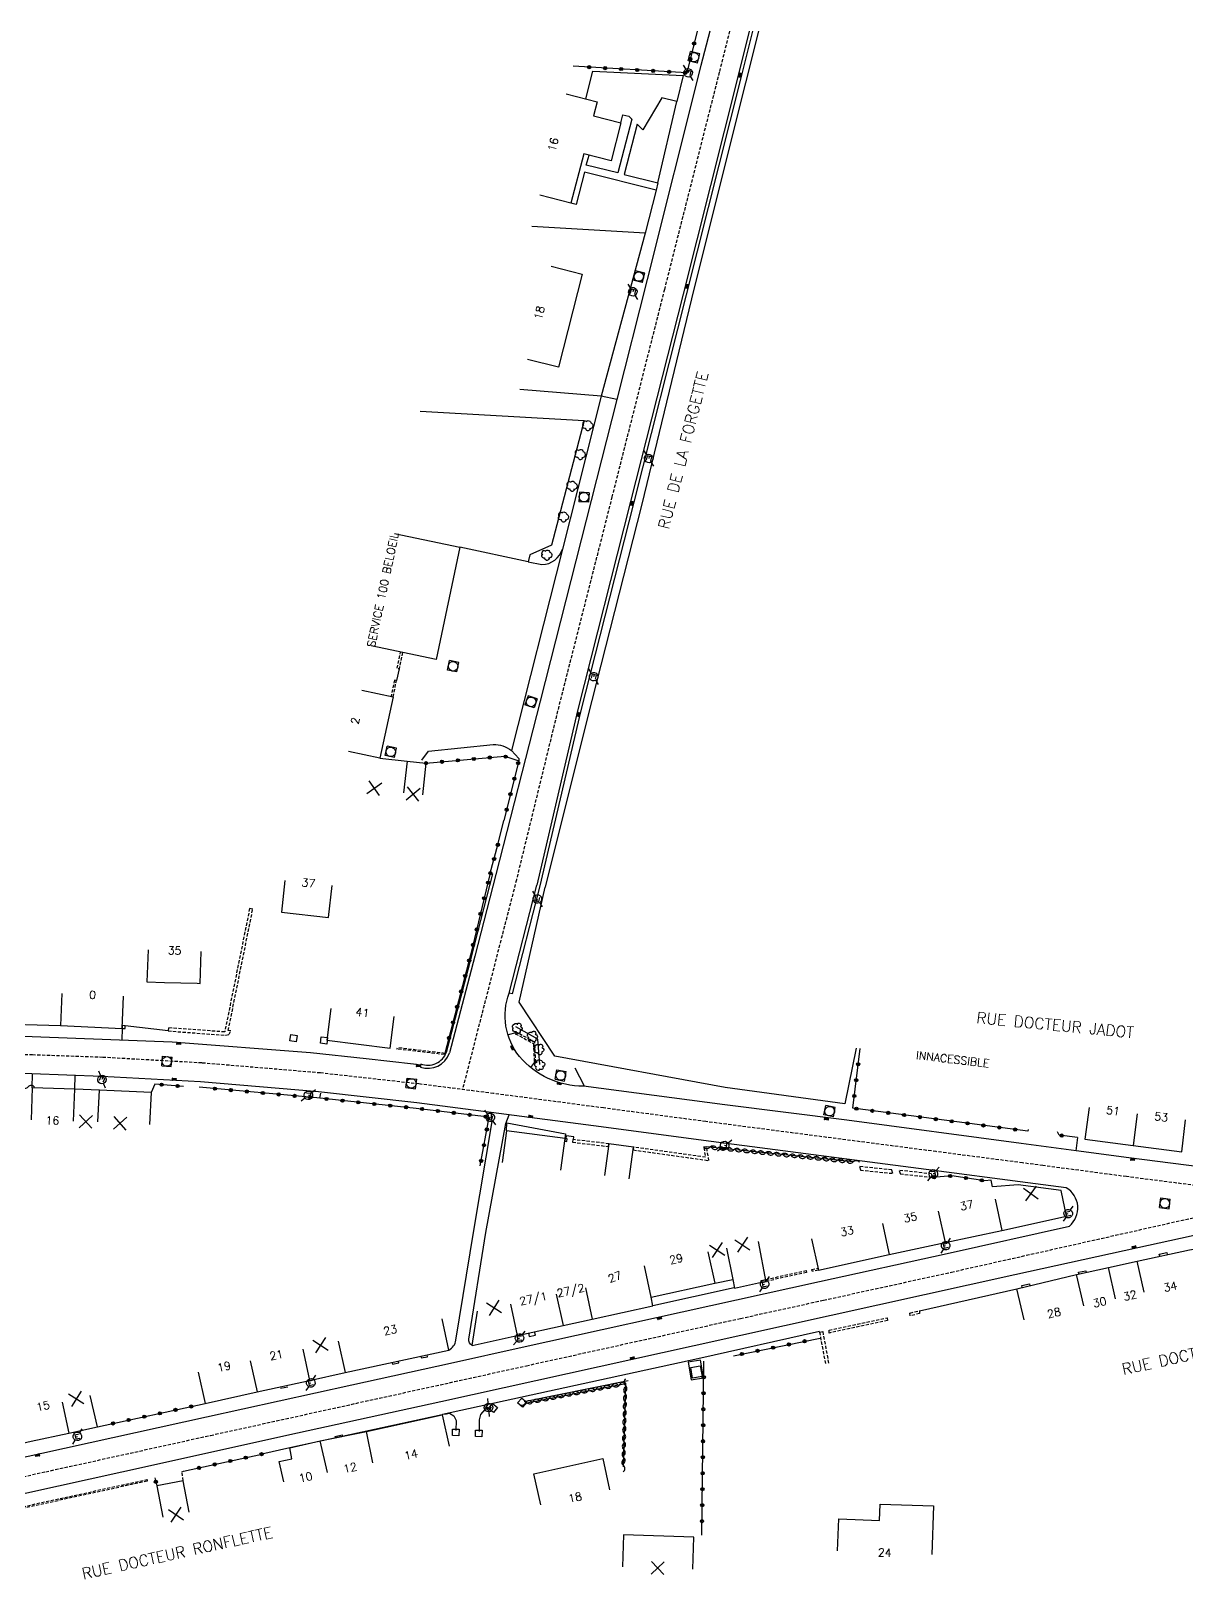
# Model space of a CAD drawing. Header units: millimetres. Extents: x 104999 to 106000, y 137000 to 138000.
# Drawn here: x 105219.7 to 105400.2, y 137757.1 to 138000 of the extents above; entities that cross this region are included whole.
import ezdxf
from ezdxf.enums import TextEntityAlignment as Align

# ---------------------------------------------------------------- set-up
doc = ezdxf.new("R2010")
doc.units = ezdxf.units.MM
doc.linetypes.add('DASHED', pattern=[0.75, 0.5, -0.25])
doc.layers.get('0').update_dxf_attribs({"linetype": 'CONTINUOUS'})
for name, color, linetype in [('W0001', 6, 'DASHED'), ('W0008', 7, 'CONTINUOUS'), ('W0100', 7, 'CONTINUOUS'), ('W0112', 1, 'DASHED'), ('W0300', 7, 'CONTINUOUS'), ('W0302', 3, 'CONTINUOUS'), ('W0310', 3, 'CONTINUOUS'), ('W0322', 7, 'CONTINUOUS'), ('W0330', 7, 'CONTINUOUS'), ('W0334', 7, 'CONTINUOUS'), ('W0400', 7, 'CONTINUOUS'), ('W0420', 7, 'CONTINUOUS'), ('W0471', 7, 'CONTINUOUS'), ('W0984', 7, 'CONTINUOUS'), ('W0989', 7, 'CONTINUOUS'), ('W0991', 7, 'CONTINUOUS'), ('W1102', 7, 'CONTINUOUS')]:
    doc.layers.add(name, color=color, linetype=linetype)
doc.styles.get("Standard").update_dxf_attribs({"font": 'romans.shx', "width": 0.85})

# ---------------------------------------------------------------- blocks, each defined once
blk = doc.blocks.new('t991o')
at = {"color": 0, "linetype": 'Continuous'}
for p, q in [((-1, 1), (1, -1)), ((-1, -1), (1, 1))]:
    blk.add_line(p, q, dxfattribs=at)
blk = doc.blocks.new('T400')
for p, q in [((-0.15, 0.3), (0.15, 0.3)), ((-0.15, -0.25), (-0.15, 0.3)), ((-0.15, 0.15), (0.15, 0.15)), ((-0.15, 0), (0.15, 0)), ((0.15, 0.3), (0.15, -0.25)), ((-0.15, -0.15), (0.15, -0.15)), ((-0.15, -0.25), (-0.15, -0.3)), ((-0.15, -0.3), (0.15, -0.3)), ((0.15, -0.3), (0.15, -0.25))]:
    blk.add_line(p, q)
blk = doc.blocks.new('T471')
for p, q in [((-0.333334, 0.333334), (-0.333334, -0.333334)), ((-0.333334, 0.333334), (0.333334, 0.333334)), ((-0.333334, 0), (0, 0)), ((0.500001, 0.500001), (1.000002, 1.000002)), ((-0.500001, -0.500001), (-1.000002, -1.000002)), ((-0.333334, -0.333334), (0.333334, -0.333334))]:
    blk.add_line(p, q)
blk.add_ellipse((0, 0), major_axis=(0.471405, 0.471405), ratio=1, start_param=5.4977871438, end_param=11.780972451)
blk = doc.blocks.new('t112o')
at = {"color": 0, "linetype": 'Continuous'}
for p, q in [((-0.5, 0.5), (0.5, 0.5)), ((-0.5, -0.5), (-0.5, 0.5)), ((0.5, 0.5), (0.5, -0.5)), ((0.5, -0.5), (-0.5, -0.5))]:
    blk.add_line(p, q, dxfattribs=at)
blk = doc.blocks.new('T420')
for p, q in [((0.75, 0.75), (-0.75, 0.75)), ((-0.75, 0.75), (-0.75, -0.75)), ((0.75, 0.75), (0.75, -0.75)), ((0.75, -0.75), (-0.75, -0.75))]:
    blk.add_line(p, q)
blk.add_ellipse((0, 0), major_axis=(-0.53, 0.53), ratio=1, start_param=3.926991, end_param=10.210176)
blk = doc.blocks.new('T300')
for p, q in [((-0.8, 0.51), (-0.86, 0.34)), ((-0.86, 0.34), (-0.86, 0.17)), ((-0.86, 0.17), (-0.74, 0.06)), ((-0.69, 0.63), (-0.8, 0.51)), ((-0.8, -0.06), (-0.74, 0.06)), ((-0.74, 0.06), (-0.69, 0.11)), ((-0.57, 0.69), (-0.69, 0.63)), ((-0.46, 0.69), (-0.57, 0.69)), ((-0.29, 0.63), (-0.46, 0.69)), ((-0.29, 0.63), (-0.17, 0.74)), ((-0.23, 0.57), (-0.29, 0.63)), ((-0.17, 0.74), (-0.06, 0.8)), ((-0.06, 0.8), (0.06, 0.8)), ((0.06, 0.8), (0.23, 0.74)), ((0.23, 0.74), (0.34, 0.63)), ((0.34, 0.63), (0.4, 0.51)), ((0.46, 0.46), (0.34, 0.46)), ((0.4, 0.51), (0.4, 0.46)), ((0.57, 0.4), (0.46, 0.46)), ((0.57, 0.4), (0.69, 0.29)), ((0.69, 0.29), (0.74, 0.17)), ((0.74, 0.06), (0.69, -0.17)), ((0.74, 0.17), (0.74, 0.06)), ((-0.8, -0.17), (-0.8, -0.06)), ((-0.8, -0.23), (-0.8, -0.17)), ((-0.74, -0.34), (-0.8, -0.23)), ((-0.69, -0.4), (-0.74, -0.34)), ((-0.51, -0.46), (-0.69, -0.4)), ((-0.4, -0.46), (-0.51, -0.46)), ((-0.4, -0.46), (-0.34, -0.46)), ((-0.34, -0.46), (-0.34, -0.4)), ((-0.34, -0.51), (-0.34, -0.46)), ((-0.29, -0.63), (-0.34, -0.51)), ((-0.17, -0.74), (-0.29, -0.63)), ((-0.06, -0.8), (-0.17, -0.74)), ((0.06, -0.8), (-0.06, -0.8)), ((0.17, -0.74), (0.06, -0.8)), ((0.23, -0.69), (0.17, -0.74)), ((0.29, -0.46), (0.23, -0.46)), ((0.29, -0.63), (0.23, -0.69)), ((0.46, -0.4), (0.29, -0.46)), ((0.34, -0.51), (0.29, -0.63)), ((0.34, -0.51), (0.34, -0.46)), ((0.57, -0.34), (0.46, -0.4)), ((0.63, -0.29), (0.57, -0.34)), ((0.69, -0.17), (0.63, -0.29))]:
    blk.add_line(p, q)
blk = doc.blocks.new('t310o')
at = {"color": 0, "linetype": 'Continuous'}
for centre, start, end in [((-0.5, 0.38), 216.8699, 323.1304), ((0.5, -0.37), 36.8699, 143.1303)]:
    blk.add_arc(centre, 0.625, start, end, dxfattribs=at)
blk = doc.blocks.new('t322o')
at = {"color": 0, "linetype": 'Continuous'}
for radius in [0.25, 0.15]:
    blk.add_circle((0, 0), radius, dxfattribs=at)

msp = doc.modelspace()

# ---------------------------------------------------------------- linework, layer by layer
at = {"layer": 'W0001'}
msp.add_lwpolyline([(105328.77, 138000), (105327.15, 137993.56), (105318.59, 137959.65), (105310.4, 137927.24), (105302.09, 137894.52), (105295.47, 137867.41)], dxfattribs=at)
at = {"layer": 'W0001', "flags": 128}
msp.add_lwpolyline([(105295.47, 137867.41), (105287.04, 137834.64)], dxfattribs=at)
at = {"layer": 'W0001'}
for points in [[(105432, 137816.34), (105415.72, 137817.84), (105390.75, 137821.03), (105377.71, 137822.76), (105374.54, 137823.18), (105361.05, 137824.94), (105325.06, 137829.63), (105309.1, 137831.76), (105291.9, 137834.02), (105280.25, 137835.51), (105264.84, 137837.23), (105246.33, 137838.79), (105230.87, 137839.66), (105219.91, 137840.04), (105167.15, 137841.86), (105149.22, 137842.46), (105130.6, 137841.74, 0.314611)], [(105144.04, 137757.95), (105176.69, 137764.95), (105200.84, 137770.27), (105221.97, 137774.93), (105247.71, 137780.61), (105270.39, 137785.61), (105285.81, 137789.01), (105297.03, 137791.49), (105330.48, 137798.88), (105343.46, 137801.73), (105363.41, 137806.11), (105415.62, 137817.85, 0.591837)]]:
    msp.add_lwpolyline(points, format="xyb", dxfattribs=at)
at = {"layer": 'W0008'}
for points in [[(105173.31, 138000), (105172.44, 137997.22), (105161.14, 137961.32), (105152.7, 137934.53), (105143.98, 137906.81), (105139.46, 137892.41), (105137.43, 137884.01), (105136.37, 137867.54), (105136.06, 137854.41), (105136.34, 137853.38), (105136.91, 137852.44), (105140.6, 137847.68), (105142.68, 137846.23), (105147.32, 137845.51), (105173.59, 137844.62), (105193.14, 137843.95), (105193.78, 137843.93), (105241.71, 137842.08), (105263.3, 137840.43), (105272.01, 137839.48), (105279.39, 137838.64), (105280.49, 137838.5), (105280.47, 137838.14, 0.412931), (105285.02, 137840.35, 0.412931)], [(105419.52, 137820.62), (105415.98, 137820.79), (105391.12, 137823.96), (105382.91, 137825.06), (105374.31, 137826.21), (105347.09, 137829.83), (105328.03, 137832.27), (105305.96, 137835.16, -0.221148), (105295.96, 137839.8, -0.264041), (105294.34, 137849.72), (105298.65, 137866.59)], [(105200.2, 137773.17), (105221.33, 137777.84), (105247.07, 137783.52), (105269.75, 137788.51), (105285.17, 137791.91), (105296.39, 137794.39), (105329.84, 137801.78), (105342.82, 137804.64), (105362.76, 137809.02), (105381.84, 137813.31, 0.517133), (105381.37, 137819.29), (105374.15, 137820.23), (105360.67, 137821.99), (105324.67, 137826.68), (105308.71, 137828.81), (105291.52, 137831.07), (105279.9, 137832.55), (105264.55, 137834.26), (105246.12, 137835.83), (105230.74, 137836.69), (105219.8, 137837.07), (105167.05, 137838.89)], [(105284.93, 137793.93, 0.220499), (105286.03, 137795.46), (105288.81, 137812.62), (105291.71, 137829.67, -0.013685), (105291.52, 137831.07)], [(105288.54, 137794.67, -0.273406), (105288.02, 137795.65), (105290.72, 137812.29), (105293.83, 137829.31), (105294.34, 137830.7)], [(105153.03, 137757.09), (105165.64, 137759.87), (105199.18, 137767.27), (105238.8, 137776.01), (105259.62, 137780.65), (105283.68, 137785.91), (105323.22, 137794.63), (105373.35, 137805.76), (105392.53, 137809.97), (105400.85, 137811.79, -0.065571), (105417.97, 137813.82), (105431.96, 137812.66)]]:
    msp.add_lwpolyline(points, format="xyb", dxfattribs=at)
for points in [[(105325.66, 138000), (105324.28, 137994.63), (105315.88, 137961.17), (105311.15, 137942.43), (105299.17, 137895.3), (105292.28, 137868.21)], [(105331.85, 138000), (105330.05, 137992.83), (105321.5, 137958.92), (105313.31, 137926.5), (105305, 137893.79), (105298.65, 137866.59)], [(105292.28, 137868.21), (105288.99, 137855.45), (105285.02, 137840.35)]]:
    msp.add_lwpolyline(points, dxfattribs=at)
at = {"layer": 'W0100'}
for p, q in [((105219.85, 137834.93), (105219.68, 137829.93)), ((105238.41, 137834.18), (105238.17, 137829.18)), ((105334.46, 137804.52), (105333.28, 137810.91)), ((105288.54, 137794.67), (105289.42, 137799.99))]:
    msp.add_line(p, q, dxfattribs=at)
for points in [[(105303.24, 137990.2), (105308.08, 137988.95), (105307.52, 137986.78), (105311.8, 137985.68), (105310.27, 137979.75), (105305.99, 137980.85), (105303.99, 137973.11), (105299.15, 137974.36)], [(105300.9, 137963.27), (105305.74, 137962.04), (105302.06, 137947.48), (105297.21, 137948.71)], [(105276.45, 137921.5), (105286.65, 137919.35), (105282.96, 137901.8), (105272.76, 137903.94)], [(105271.31, 137897.04), (105276.2, 137895.99), (105274.15, 137886.42), (105278.41, 137885.94), (105281.34, 137885.63), (105280.82, 137880.66)], [(105259.31, 137867.31), (105258.77, 137862.34), (105266.14, 137861.54), (105266.68, 137866.51)], [(105237.95, 137856.49), (105237.74, 137851.49), (105240.52, 137851.37), (105245.63, 137851.25), (105246.05, 137851.23), (105246.22, 137856.23)], [(105213.24, 137844.98), (105224.24, 137844.62), (105233.87, 137844.2), (105234.09, 137849.2)], [(105266.47, 137847.29), (105265.84, 137842.33), (105275.75, 137841.08), (105276.38, 137846.04)], [(105238.41, 137834.18), (105230.34, 137834.56), (105226.49, 137834.7), (105219.85, 137834.93)], [(105384.93, 137831.84), (105384.26, 137826.88), (105391.8, 137825.87), (105399.39, 137824.93), (105400, 137829.9)], [(105302.43, 137822.04), (105303.08, 137827), (105293.95, 137828.2), (105293.23, 137823.25)], [(105313.09, 137820.68), (105313.78, 137825.63), (105309.92, 137826.17), (105309.23, 137821.21)], [(105341.57, 137811.31), (105342.64, 137806.42), (105353.7, 137808.84), (105362.42, 137810.72), (105371.32, 137812.62), (105381.41, 137814.86), (105380.57, 137818.84), (105373.85, 137819.75), (105369.82, 137819.44)], [(105374.79, 137798.64), (105373.63, 137803.5), (105382.94, 137805.73), (105387.98, 137806.84), (105392.45, 137807.85), (105400.62, 137809.62), (105409.75, 137811.12), (105418.08, 137812.02), (105421.8, 137811.1), (105429.59, 137810.13), (105428.97, 137805.16)], [(105288.54, 137794.67), (105295.61, 137796.23), (105295.62, 137796.23), (105302.76, 137797.77), (105307.32, 137798.77), (105316.79, 137800.86), (105316.54, 137802.21), (105326.45, 137804.37), (105329.29, 137804.97), (105329.54, 137803.61), (105333.78, 137804.52)], [(105245.74, 137790.46), (105246.83, 137785.58), (105254.96, 137787.39), (105263.17, 137789.2), (105268.74, 137790.43), (105284.93, 137793.93), (105283.87, 137798.82)], [(105190, 137778.26), (105191.05, 137773.38), (105200.1, 137775.33), (105208.61, 137777.22), (105213.36, 137778.23), (105219.65, 137779.69), (105225.56, 137780.93), (105230.02, 137781.94), (105228.91, 137786.82)], [(105259.13, 137773.33), (105258.42, 137776.52), (105260.41, 137776.96), (105260.06, 137778.65), (105264.81, 137779.74), (105272.06, 137781.21), (105283.9, 137783.81), (105284.98, 137778.92)], [(105299.27, 137769.74), (105298.2, 137774.62), (105308.95, 137776.98), (105310.02, 137772.09)], [(105244.34, 137768.62), (105243.41, 137773.53), (105239.29, 137772.75), (105240.22, 137767.84)], [(105345.63, 137762.56), (105345.81, 137767.55), (105352.18, 137767.32), (105352.27, 137769.88), (105360.64, 137769.58), (105360.36, 137762.02)], [(105323.04, 137759.7), (105323.2, 137764.69), (105312.19, 137765.06), (105312.02, 137760.06)]]:
    msp.add_lwpolyline(points, dxfattribs=at)
msp.add_lwpolyline([(105324.47, 137789.81), (105322.99, 137789.56), (105322.72, 137791.22), (105324.19, 137791.46)], close=True, dxfattribs=at)
at = {"layer": 'W0112'}
for p in [(105276.8, 137840.97), (105284.31, 137840.29)]:
    msp.add_line(p, (105276.89, 137841.16), dxfattribs=at)
at = {"layer": 'W0112', "flags": 128}
msp.add_lwpolyline([(105277.68, 137902.91), (105277.14, 137900.34), (105276.84, 137900.4), (105277.38, 137902.97)], dxfattribs=at)
at = {"layer": 'W0112'}
for points in [[(105276.2, 137895.99), (105276.74, 137898.56), (105276.44, 137898.62), (105275.91, 137896.06)], [(105284.31, 137840.29), (105284.22, 137840.1), (105276.8, 137840.97)], [(105343.78, 137791.82), (105342.87, 137796.74), (105343.32, 137796.82), (105344.23, 137791.9)], [(105243.41, 137773.53), (105243.22, 137774.91), (105243.45, 137775)]]:
    msp.add_lwpolyline(points, dxfattribs=at)
for points in [[(105241.12, 137844.29), (105241.08, 137843.79), (105250.07, 137843.12), (105250.62, 137843.27), (105250.85, 137843.79), (105250.46, 137843.85), (105254.29, 137862.83), (105253.8, 137862.93), (105249.91, 137843.63)], [(105233.87, 137844.2), (105234.36, 137844.16), (105234.37, 137844.59), (105233.88, 137844.63)], [(105295.3, 137843.36), (105298.14, 137841.83), (105298.24, 137839.01), (105298.37, 137838.9), (105298.48, 137838.86), (105298.36, 137842.03), (105295.44, 137843.61)], [(105303.02, 137826.57), (105303.36, 137826.53), (105303.42, 137826.95), (105303.08, 137827)], [(105304.24, 137826.4), (105309.86, 137825.74), (105309.92, 137826.17), (105304.3, 137826.83)], [(105313.72, 137825.2), (105325.54, 137823.54), (105325.17, 137825.68), (105324.75, 137825.56), (105325.01, 137824.05), (105313.78, 137825.63)], [(105349.21, 137822.06), (105354.25, 137821.54), (105354.11, 137822.08), (105349.07, 137822.6)], [(105355.42, 137821.47), (105360.47, 137820.92), (105360.33, 137821.46), (105355.28, 137822.01)], [(105333.72, 137804.82), (105340.75, 137806.35), (105340.81, 137806.05), (105333.78, 137804.52)], [(105342.64, 137806.42), (105341.66, 137806.24), (105341.61, 137806.53), (105342.58, 137806.72)], [(105353.45, 137798.54), (105344.34, 137796.6), (105344.31, 137797.03), (105353.41, 137798.96)], [(105358.46, 137799.63), (105356.97, 137799.29), (105356.94, 137799.72), (105358.43, 137800.06)], [(105216.89, 137769.14), (105237.79, 137773.71), (105237.79, 137773.45), (105216.89, 137768.88)]]:
    msp.add_lwpolyline(points, close=True, dxfattribs=at)
at = {"layer": 'W0302'}
msp.add_lwpolyline([(105299.13, 137838.54), (105298.81, 137842.52), (105295.36, 137844.45)], dxfattribs=at)
at = {"layer": 'W0310'}
for points in [[(105348.08, 137823.33), (105325.17, 137825.68)], [(105296.86, 137785.65), (105312.49, 137788.72), (105312.17, 137775.69)]]:
    msp.add_lwpolyline(points, dxfattribs=at)
at = {"layer": 'W0322'}
for points in [[(105323.7, 138000), (105322.1, 137993.47), (105304.35, 137994.51)], [(105281.34, 137885.63), (105293.64, 137886.7), (105295.83, 137885.97), (105293.52, 137876.65)], [(105291.39, 137868.44), (105288.32, 137855.65), (105284.31, 137840.29)], [(105375.43, 137828.4), (105375.35, 137828.12), (105348.02, 137831.71), (105349.15, 137841.06)], [(105243.47, 137835.12), (105239.01, 137835.49), (105238.41, 137834.18)], [(105289.83, 137822.72), (105291.21, 137830.32), (105279.81, 137831.7), (105264.3, 137833.32), (105245.9, 137835)], [(105383.13, 137827.17), (105380.23, 137827.5), (105379.98, 137828.01)], [(105369.82, 137819.44), (105369.61, 137820.46), (105368.62, 137820.38), (105363.48, 137821.15), (105360.47, 137820.92)], [(105329.36, 137793.04), (105342.93, 137795.82)], [(105324.45, 137765.01), (105324.77, 137792.19)], [(105230.02, 137781.94), (105246.83, 137785.58)], [(105243.45, 137775), (105255.7, 137777.68)], [(105239.01, 137773.97), (105239.29, 137772.75)]]:
    msp.add_lwpolyline(points, dxfattribs=at)
at = {"layer": 'W0322', "flags": 128}
msp.add_lwpolyline([(105291.39, 137868.44), (105292.58, 137872.88)], dxfattribs=at)
at = {"layer": 'W0330'}
for points in [[(105333.28, 138000), (105331.27, 137991.92), (105323.21, 137959.66), (105315.04, 137926.07), (105306.53, 137892.56), (105299.97, 137866.26)], [(105317.28, 137975.17), (105315.58, 137968.41), (105308.72, 137942.98), (105296.02, 137944.02)], [(105315.58, 137968.41), (105297.9, 137969.49)], [(105348.55, 137841.11), (105346.76, 137832.43), (105328.08, 137834.98), (105301.49, 137839.84), (105295.89, 137848.29), (105299.97, 137866.26)]]:
    msp.add_lwpolyline(points, dxfattribs=at)
at = {"layer": 'W0330', "flags": 128}
msp.add_lwpolyline([(105317.57, 137976.27), (105320.55, 137988.99)], dxfattribs=at)
at = {"layer": 'W0334'}
for points in [[(105332.37, 138000), (105330.54, 137992.71), (105321.99, 137958.8), (105313.8, 137926.38), (105305.48, 137893.66), (105299.13, 137866.47)], [(105306.33, 137989.4), (105307.4, 137993.74), (105321.53, 137993.04), (105320.55, 137988.99), (105318.19, 137989.57), (105315.2, 137984.59), (105314.32, 137985.45), (105312.29, 137977.6), (105317.57, 137976.27), (105317.28, 137975.17), (105306.12, 137977.98), (105304.81, 137972.91), (105303.99, 137973.11)], [(105311.8, 137985.68), (105312.09, 137986.93), (105313.05, 137986.7), (105313.5, 137986.25), (105311.34, 137977.84), (105306.39, 137979.08), (105306.82, 137980.64)], [(105311.15, 137942.43), (105308.72, 137942.98), (105302.69, 137919.08), (105294.69, 137887.6), (105295.83, 137886.35), (105295.83, 137885.97)], [(105277.14, 137900.34), (105276.74, 137898.56)], [(105292.58, 137872.88), (105293.52, 137876.65)], [(105299.13, 137866.47), (105294.82, 137849.59), (105294.34, 137849.71)], [(105233.88, 137844.19), (105233.82, 137842.39)], [(105241.08, 137843.79), (105234.37, 137844.59)], [(105295.38, 137843.5), (105294.16, 137843.17)], [(105219.85, 137834.93), (105219.87, 137837.07)], [(105226.5, 137834.7), (105226.55, 137836.83)], [(105297.7, 137838.09), (105298.37, 137838.9)], [(105306.11, 137835.14), (105304.66, 137838)], [(105264.79, 137833.27), (105264.94, 137834.07)], [(105293.95, 137828.2), (105293.99, 137829.44), (105303.15, 137827.73), (105303.05, 137827)], [(105304.37, 137826.82), (105304.42, 137827.25), (105303.26, 137827.39), (105303.2, 137826.98)], [(105383.13, 137827.17), (105382.85, 137825.06)], [(105395.95, 137808.61), (105395.88, 137808.93), (105397.08, 137809.16), (105397.14, 137808.86)], [(105383.34, 137805.82), (105383.28, 137806.08), (105384.4, 137806.33), (105384.46, 137806.06)], [(105316.8, 137800.92), (105329.49, 137803.69)], [(105358.43, 137800.06), (105373.63, 137803.5)], [(105374.48, 137803.7), (105374.4, 137804.01), (105375.6, 137804.29), (105375.67, 137803.99)], [(105283.91, 137783.91), (105323.8, 137792.62), (105342.83, 137796.88)], [(105297.36, 137796.61), (105297.48, 137796.04), (105298.44, 137796.25), (105298.31, 137796.81)], [(105280.56, 137792.99), (105280.62, 137792.71), (105281.59, 137792.9), (105281.53, 137793.2)], [(105276.05, 137792.01), (105276.11, 137791.72), (105277.11, 137791.94), (105277.05, 137792.23)], [(105296.67, 137785.92), (105312.91, 137789.19)], [(105259.77, 137788.16), (105258.62, 137787.91)], [(105283.9, 137783.81), (105260.06, 137778.65), (105255.7, 137777.68)], [(105284.3, 137783.94), (105285.02, 137784.08), (105285.71, 137783.66), (105286.04, 137782.91), (105285.99, 137781.35)], [(105289.7, 137781.19), (105289.73, 137783.04), (105289.94, 137783.87), (105290.94, 137785.07)], [(105267.21, 137780.23), (105267.17, 137780.43), (105268.27, 137780.67), (105268.31, 137780.45)]]:
    msp.add_lwpolyline(points, dxfattribs=at)
for points in [[(105280.46, 137940.6), (105306.06, 137939.16), (105300.93, 137919.71), (105297.55, 137918.16), (105297.31, 137917.08), (105299.45, 137916.66, 0.324134), (105302.69, 137919.08)], [(105280.68, 137886.08), (105281.75, 137887.48), (105291.86, 137888.53, -0.174351), (105294.69, 137887.6)], [(105280.51, 137838.64, 0.425117), (105284.53, 137840.48), (105288.51, 137855.58), (105291.8, 137868.33)]]:
    msp.add_lwpolyline(points, format="xyb", dxfattribs=at)
at = {"layer": 'W0334', "flags": 128}
msp.add_lwpolyline([(105297.31, 137917.08), (105286.65, 137919.35)], dxfattribs=at)
at = {"layer": 'W0334'}
msp.add_lwpolyline([(105324.24, 137792.36), (105322.31, 137792.02), (105322.79, 137789.28), (105324.72, 137789.62)], close=True, dxfattribs=at)
at = {"layer": 'W1102'}
for p, q in [((105224.45, 137849.62), (105224.24, 137844.62)), ((105226.31, 137829.7), (105226.49, 137834.7)), ((105230.11, 137829.57), (105230.34, 137834.56)), ((105392.41, 137830.83), (105391.8, 137825.87)), ((105370.28, 137817.51), (105371.32, 137812.62)), ((105361.37, 137815.61), (105362.42, 137810.72)), ((105352.64, 137813.73), (105353.7, 137808.84)), ((105325.38, 137809.26), (105326.45, 137804.37)), ((105328.27, 137809.86), (105329.29, 137804.97)), ((105393.55, 137802.97), (105392.45, 137807.85)), ((105316.54, 137802.21), (105315.48, 137807.09)), ((105384.11, 137800.87), (105382.94, 137805.73)), ((105389.06, 137801.96), (105387.98, 137806.84)), ((105306.25, 137803.65), (105307.32, 137798.77)), ((105294.53, 137801.11), (105295.61, 137796.23)), ((105301.7, 137802.66), (105302.76, 137797.77)), ((105262.1, 137794.08), (105263.17, 137789.2)), ((105267.65, 137795.31), (105268.74, 137790.43)), ((105253.88, 137792.27), (105254.96, 137787.39)), ((105224.53, 137785.82), (105225.56, 137780.93)), ((105273.05, 137776.31), (105272.06, 137781.21)), ((105265.94, 137774.81), (105264.81, 137779.74))]:
    msp.add_line(p, q, dxfattribs=at)
at = {"layer": 'W1102', "flags": 128}
for points in [[(105274.15, 137886.42), (105269.26, 137887.46)], [(105278.41, 137885.94), (105277.85, 137880.97)]]:
    msp.add_lwpolyline(points, dxfattribs=at)

# ---------------------------------------------------------------- block references
at = {"layer": 'W0112'}
for p, rotation in [((105260.66, 137842.67), 172.803456930772), ((105265.42, 137842.31), 172.803456930772), ((105296.37, 137785.74), 50.1314711845943), ((105291.81, 137784.88), 50.1314711845943), ((105286, 137781.07), 268.497851736935), ((105289.59, 137780.91), 268.497851736935)]:
    msp.add_blockref('t112o', p, dxfattribs=dict(at, rotation=rotation))
at = {"layer": 'W0300'}
for p, rotation in [((105306.67, 137938.34), 356.7809797434777), ((105305.48, 137933.83), 356.7809797434777), ((105304.21, 137928.88), 356.7809797434777), ((105302.87, 137924.07), 356.7809797434777), ((105300.26, 137918.11), 356.7809797434777), ((105295.57, 137844.33), 139.796454791421), ((105297.93, 137843.01), 150.904067915184), ((105298.95, 137841.03), 139.796454791421), ((105299.13, 137838.54), 94.59904328076149)]:
    msp.add_blockref('T300', p, dxfattribs=dict(at, rotation=rotation))
at = {"layer": 'W0310'}
for p, rotation in [((105219.2, 137835.06), 178.033831675924), ((105325.7, 137825.62), 174.14835775097), ((105326.94, 137825.49), 174.14835775097), ((105328.19, 137825.37), 174.14835775097), ((105329.43, 137825.24), 174.14835775097), ((105330.67, 137825.11), 174.14835775097), ((105331.92, 137824.98), 174.14835775097), ((105333.16, 137824.86), 174.14835775097), ((105334.4, 137824.73), 174.14835775097), ((105335.65, 137824.6), 174.14835775097), ((105336.89, 137824.47), 174.14835775097), ((105338.13, 137824.35), 174.14835775097), ((105339.38, 137824.22), 174.14835775097), ((105340.62, 137824.09), 174.14835775097), ((105341.86, 137823.96), 174.14835775097), ((105343.11, 137823.84), 174.14835775097), ((105344.35, 137823.71), 174.14835775097), ((105345.6, 137823.58), 174.14835775097), ((105346.84, 137823.45), 174.14835775097), ((105348.08, 137823.33), 174.14835775097), ((105307.9, 137787.82), 11.1112261060719), ((105309.12, 137788.06), 11.1112261060719), ((105310.35, 137788.3), 11.1112261060719), ((105311.58, 137788.54), 11.1112261060719), ((105312.45, 137787.16), 268.583157990458), ((105312.49, 137788.41), 268.583157990458), ((105296.86, 137785.65), 11.1112261060719), ((105298.08, 137785.89), 11.1112261060719), ((105299.31, 137786.13), 11.1112261060719), ((105300.54, 137786.37), 11.1112261060719), ((105301.76, 137786.61), 11.1112261060719), ((105302.99, 137786.85), 11.1112261060719), ((105304.22, 137787.1), 11.1112261060719), ((105305.44, 137787.34), 11.1112261060719), ((105306.67, 137787.58), 11.1112261060719), ((105312.42, 137785.91), 268.583157990458), ((105312.36, 137783.41), 268.583157990458), ((105312.39, 137784.66), 268.583157990458), ((105312.3, 137780.91), 268.583157990458), ((105312.33, 137782.16), 268.583157990458), ((105312.24, 137778.41), 268.583157990458), ((105312.27, 137779.66), 268.583157990458), ((105312.18, 137775.91), 268.583157990458), ((105312.21, 137777.16), 268.583157990458)]:
    msp.add_blockref('t310o', p, dxfattribs=dict(at, rotation=rotation))
at = {"layer": 'W0322'}
for p, rotation in [((105323.23, 137998.06), 256.1821691775991), ((105322.63, 137995.63), 256.1821691775991), ((105306.85, 137994.36), 176.6611546148121), ((105309.34, 137994.22), 176.6611546148121), ((105311.84, 137994.07), 176.6611546148121), ((105314.34, 137993.93), 176.6611546148121), ((105316.83, 137993.78), 176.6611546148121), ((105319.33, 137993.64), 176.6611546148121), ((105321.82, 137993.49), 176.6611546148121), ((105281.34, 137885.63), 4.995249964737737), ((105283.84, 137885.85), 4.995249964737737), ((105286.33, 137886.06), 4.995249964737737), ((105288.82, 137886.28), 4.995249964737737), ((105291.31, 137886.5), 4.995249964737737), ((105293.79, 137886.65), 341.3758123976967), ((105295.75, 137885.63), 256.0455654634428), ((105295.15, 137883.2), 256.0455654634428), ((105294.54, 137880.78), 256.0455654634428), ((105293.94, 137878.35), 256.0455654634428), ((105291.04, 137866.95), 256.5087367107362), ((105290.45, 137864.52), 256.5087367107362), ((105289.87, 137862.09), 256.5087367107362), ((105289.29, 137859.66), 256.5087367107362), ((105288.7, 137857.23), 256.5087367107362), ((105288.1, 137854.8), 255.3356364135624), ((105287.47, 137852.38), 255.3356364135624), ((105286.84, 137849.97), 255.3356364135624), ((105286.21, 137847.55), 255.3356364135624), ((105285.57, 137845.13), 255.3356364135624), ((105284.94, 137842.71), 255.3356364135624), ((105348.85, 137838.58), 83.09332925920614), ((105240.06, 137835.4), 175.3197876139517), ((105242.55, 137835.2), 175.3197876139517), ((105248.39, 137834.78), 174.7786875560045), ((105250.88, 137834.55), 174.7786875560045), ((105253.36, 137834.32), 174.7786875560045), ((105255.85, 137834.09), 174.7786875560045), ((105348.55, 137836.1), 83.09332925920614), ((105258.34, 137833.87), 174.7786875560045), ((105260.83, 137833.64), 174.7786875560045), ((105263.32, 137833.41), 174.7786875560045), ((105265.81, 137833.16), 174.037171755513), ((105268.3, 137832.9), 174.037171755513), ((105270.78, 137832.64), 174.037171755513), ((105273.27, 137832.38), 174.037171755513), ((105275.76, 137832.12), 174.037171755513), ((105278.24, 137831.87), 174.037171755513), ((105348.25, 137833.62), 83.09332925920614), ((105348.59, 137831.64), 172.5120313595353), ((105280.73, 137831.59), 173.0895983820771), ((105283.21, 137831.29), 173.0895983820771), ((105285.69, 137830.99), 173.0895983820771), ((105288.17, 137830.69), 173.0895983820771), ((105290.66, 137830.39), 173.0895983820771), ((105351.07, 137831.31), 172.5120313595353), ((105353.55, 137830.99), 172.5120313595353), ((105356.03, 137830.66), 172.5120313595353), ((105358.51, 137830.33), 172.5120313595353), ((105360.98, 137830.01), 172.5120313595353), ((105363.46, 137829.68), 172.5120313595353), ((105365.94, 137829.36), 172.5120313595353), ((105290.86, 137828.41), 79.72791891189706), ((105368.42, 137829.03), 172.5120313595353), ((105370.9, 137828.71), 172.5120313595353), ((105373.38, 137828.38), 172.5120313595353), ((105380.65, 137827.45), 173.4765801246861), ((105290.41, 137825.95), 79.72791891189706), ((105289.97, 137823.49), 79.72791891189706), ((105360.72, 137820.94), 184.4571783020248), ((105363.21, 137821.13), 184.4571783020248), ((105365.69, 137820.82), 171.4317097796387), ((105368.16, 137820.45), 171.4317097796387), ((105340.49, 137795.32), 11.57540848959967), ((105330.69, 137793.32), 11.57540848959967), ((105333.14, 137793.82), 11.57540848959967), ((105335.59, 137794.32), 11.57540848959967), ((105338.04, 137794.82), 11.57540848959967), ((105324.74, 137789.69), 89.32477312268759), ((105324.71, 137787.19), 89.32477312268759), ((105237.35, 137783.53), 12.21063359228293), ((105239.79, 137784.06), 12.21063359228293), ((105242.23, 137784.59), 12.21063359228293), ((105244.68, 137785.12), 12.21063359228293), ((105324.68, 137784.69), 89.32477312268759), ((105232.46, 137782.47), 12.21063359228293), ((105234.9, 137783), 12.21063359228293), ((105324.65, 137782.19), 89.32477312268759), ((105324.62, 137779.69), 89.32477312268759), ((105248.34, 137776.07), 12.34123583169653), ((105250.78, 137776.6), 12.34123583169653), ((105253.22, 137777.13), 12.34123583169653), ((105255.66, 137777.67), 12.34123583169653), ((105324.59, 137777.19), 89.32477312268759), ((105239.15, 137773.36), 13.29562537861442), ((105245.9, 137775.53), 12.34123583169653), ((105324.56, 137774.69), 89.32477312268759), ((105324.53, 137772.2), 89.32477312268759), ((105324.5, 137769.7), 89.32477312268759), ((105324.47, 137767.2), 89.32477312268759)]:
    msp.add_blockref('t322o', p, dxfattribs=dict(at, rotation=rotation))
for p in [(105291.99, 137870.66), (105292.58, 137872.88), (105291.39, 137868.44)]:
    msp.add_blockref('t322o', p, dxfattribs=at)
at = {"layer": 'W0400'}
for p, rotation in [((105330.41, 137993.13), 345.9605491692067), ((105322.09, 137960.15), 345.8445014780607), ((105313.49, 137926.25), 345.8223750931037), ((105305.17, 137893.26), 345.7432168487767), ((105242.71, 137841.84), 265.622742482235), ((105294.83, 137841.15), 209.1839612678579), ((105280.14, 137838.36), 262.781081360377), ((105242, 137836.23), 267.1618659612293), ((105302.15, 137835.58), 254.9380658389775), ((105297.67, 137830.44), 263.2801857747623), ((105343.87, 137830.07), 261.3764041571309), ((105391.7, 137823.72), 262.732353088334), ((105391.96, 137810.02), 102.3894233664552), ((105317.8, 137798.91), 283.850620399579), ((105313.6, 137792.68), 102.432787913526), ((105220.68, 137777.51), 102.4442579809334)]:
    msp.add_blockref('T400', p, dxfattribs=dict(at, rotation=rotation))
at = {"layer": 'W0420'}
for p, rotation in [((105323.2, 137995.92), 255.9605491692067), ((105314.58, 137961.65), 255.9076106288407), ((105314.6, 137961.64), 255.9076106288407), ((105306.02, 137927.18), 356.7809797434777), ((105285.6, 137900.76), 258.1379700447817), ((105297.76, 137895.2), 341.3758123976967), ((105275.86, 137887.38), 257.9329964478047), ((105240.87, 137839.03), 175.319787613952), ((105302.39, 137836.84), 169.650449213999), ((105279.06, 137835.59), 172.781081360377), ((105344.4, 137831.27), 258.364112635791), ((105396.76, 137816.86), 172.732353088334)]:
    msp.add_blockref('T420', p, dxfattribs=dict(at, rotation=rotation))
at = {"layer": 'W0471'}
for p, rotation in [((105322.3, 137993.48), 255.9605491692067), ((105313.66, 137959.27), 255.9076106288407), ((105316.15, 137933.23), 255.8223750931037), ((105307.53, 137899.14), 255.7432168487767), ((105298.75, 137864.4), 75.6863543956745), ((105230.73, 137836.21), 245.594888024622), ((105262.97, 137833.73), 174.037171755513), ((105291.38, 137830.28), 80.3720276256701), ((105328, 137825.89), 174.119564768913), ((105360.59, 137821.46), 184.457178302025), ((105381.66, 137815.25), 12.5026001590213), ((105362.52, 137810.25), 12.1623821967874), ((105334.23, 137804.23), 12.125767077048), ((105295.95, 137795.82), 5.102165297198349), ((105263.36, 137788.81), 12.4431935851235), ((105291.11, 137784.95), 50.1314711845943), ((105226.9, 137780.44), 12.4442579809334)]:
    msp.add_blockref('T471', p, dxfattribs=dict(at, rotation=rotation))
at = {"layer": 'W0991'}
for p, rotation in [((105273.28, 137881.73), 80.53839318995983), ((105279.33, 137880.81), 83.95046653580624), ((105228.21, 137829.63), 88.00198859915619), ((105233.58, 137829.37), 86.82879684999268), ((105375.82, 137818.4), 279.0905979557963), ((105326.82, 137809.56), 281.8279297979009), ((105330.77, 137810.39), 281.8242712014421), ((105291.97, 137800.55), 282.4205680639267), ((105264.87, 137794.7), 282.5340411068017), ((105226.72, 137786.32), 282.8205003133854), ((105242.28, 137768.23), 280.7288451896363), ((105317.53, 137759.88), 88.0881797915268)]:
    msp.add_blockref('t991o', p, dxfattribs=dict(at, rotation=rotation))

# ---------------------------------------------------------------- texts
at = {"layer": 'W0984'}
msp.add_text('SERVICE 100 BELOEIL', height=1.25, rotation=78.138, dxfattribs=at).set_placement((105274.6, 137912.72), align=Align.MIDDLE)
at = {"layer": 'W0989'}
for s, rotation, p in [('RUE DE LA FORGETTE', 75.7826, (105321.52, 137934.51)), ('RUE DOCTEUR JADOT', 354.4788, (105379.63, 137844.72)), ('RUE DOCTEUR RONFLETTE', 12.431, (105404.95, 137794.17)), ('RUE DOCTEUR RONFLETTE', 12.431, (105242.49, 137762.23))]:
    msp.add_text(s, height=1.75, rotation=rotation, dxfattribs=at).set_placement(p, align=Align.MIDDLE)
at = {"layer": 'W0991'}
for s, rotation, p in [('16', 75.5309, (105301.2, 137982.28)), ('18', 75.7939, (105299.05, 137955.99)), ('2', 77.933, (105270.29, 137892.25)), ('37', 353.7944, (105262.99, 137866.91)), ('35', 358.2051, (105242.08, 137856.36)), ('0', 357.4998, (105229.27, 137849.41)), ('41', 352.8035, (105271.42, 137846.67)), ('INNACESSIBLE', 353.3327, (105363.63, 137839.37)), ('51', 352.2996, (105388.67, 137831.33)), ('16', 358.0258, (105223, 137829.81)), ('53', 352.9894, (105396.2, 137830.36)), ('37', 12.0735, (105365.82, 137816.56)), ('35', 12.1625, (105357, 137814.67)), ('33', 12.3242, (105347.1, 137812.52)), ('29', 12.3215, (105320.43, 137808.18)), ('27', 20.4459, (105310.86, 137805.37)), ('27/1', 12.1786, (105298.12, 137801.89)), ('27/2', 12.32, (105303.97, 137803.16)), ('32', 12.6904, (105391.3, 137802.46)), ('34', 12.172, (105397.62, 137803.85)), ('28', 13.4717, (105379.45, 137799.75)), ('30', 12.4165, (105386.58, 137801.41)), ('23', 12.1855, (105275.76, 137797.07)), ('21', 12.4433, (105257.99, 137793.17)), ('19', 12.5034, (105249.81, 137791.36)), ('15', 11.884, (105221.53, 137785.19)), ('12', 11.9269, (105269.5, 137775.56)), ('14', 12.3714, (105279.01, 137777.62)), ('10', 12.2056, (105262.54, 137774.07)), ('18', 12.358, (105304.64, 137770.92)), ('24', 357.9073, (105353, 137762.29))]:
    msp.add_text(s, height=1.25, rotation=rotation, dxfattribs=at).set_placement(p, align=Align.MIDDLE)

doc.saveas('drawing.dxf')
